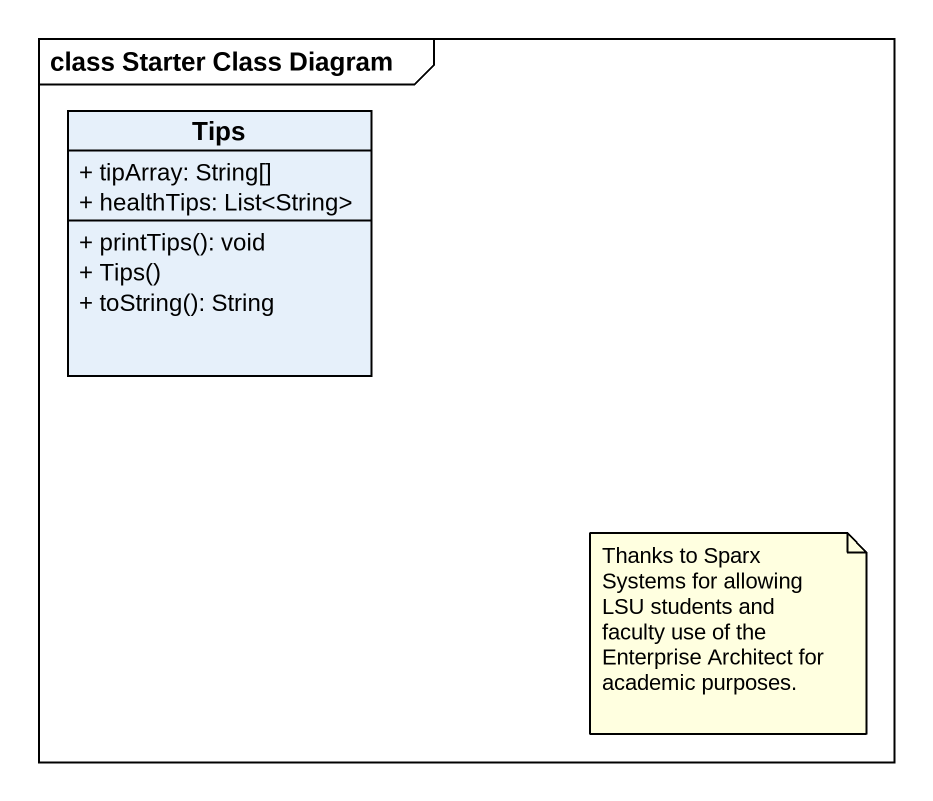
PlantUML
@startuml
mainframe class Starter Class Diagram
hide circle
hide empty members
skinparam classAttributeIconSize 0
class Tips {
  + tipArray: String[]
  + healthTips: List<String>
  + printTips(): void
  + Tips()
  + toString(): String
}
note as N1
  Thanks to Sparx Systems for allowing LSU students and faculty use of the Enterprise Architect for academic purposes.
end note
@enduml
